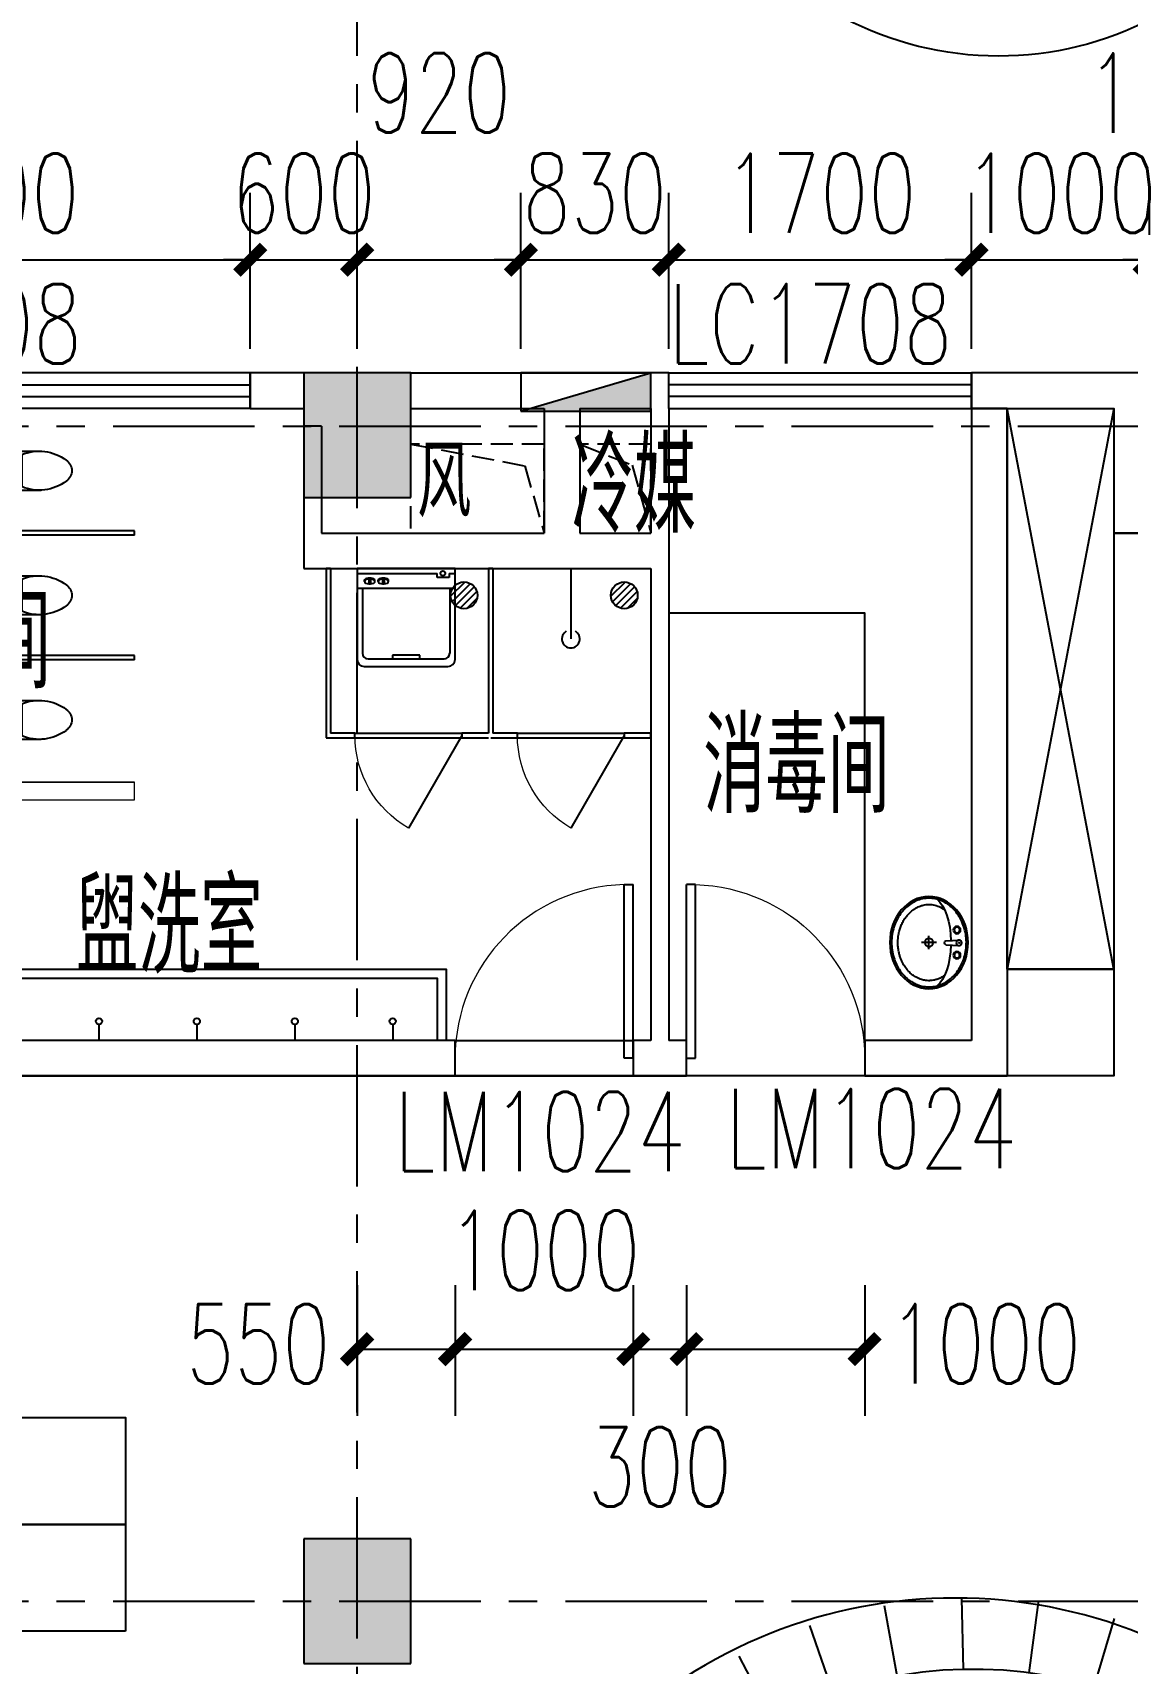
# Model space of a CAD drawing. Header units: millimetres. Extents: x -1048436 to -185795, y -983427 to 400387.
# Drawn here: x -700435 to -694288, y -498844 to -489683 of the extents above; entities that cross this region are included whole.
import ezdxf

# ---------------------------------------------------------------- set-up
doc = ezdxf.new("R2010")
doc.units = ezdxf.units.MM
doc.header["$LTSCALE"] = 500
doc.linetypes.add('DASH', pattern=[0.35, 0.25, -0.1])
doc.linetypes.add('一层轴网$0$CENTER', pattern=[50.8, 31.75, -6.35, 6.35, -6.35])
for name, color, linetype in [('COLUMN', 254, 'Continuous'), ('FUR', 55, 'Continuous'), ('P-消火栓-VPIPE', 1, 'Continuous'), ('PUB_DIM', 3, 'Continuous'), ('PUB_HATCH', 8, 'Continuous'), ('WINDOW', 4, 'Continuous'), ('WINDOW_TEXT', 7, 'Continuous'), ('一层轴网$0$建-轴线', 1, '一层轴网$0$CENTER'), ('建-墙', 254, 'Continuous'), ('建-墙-卫生间隔断', 220, 'Continuous'), ('建-家具', 8, 'Continuous'), ('建-文字', 4, 'Continuous'), ('建-洁具', 55, 'Continuous'), ('建-符号-门编号', 13, 'Continuous'), ('建-门扇', 32, 'Continuous'), ('建筑-洞口', 3, 'Continuous'), ('景-平面-绿化填充', 56, 'Continuous')]:
    doc.layers.add(name, color=color, linetype=linetype)
doc.layers.add('建-墙体', color=8, linetype='Continuous', lineweight=13)
doc.layers.add('建-非打-01', color=6, linetype='Continuous', plot=False)
doc.styles.add('_TCH_DIM_T3', font='SIMPLEX', dxfattribs={"width": 0.705882, "bigfont": 'GBCBIG'})
doc.styles.add('_TCH_WINDOW', font='SIMPLEX', dxfattribs={"height": 3.5, "bigfont": 'GBCBIG'})
doc.styles.add('XD2008', font='xd-hzs.shx', dxfattribs={"width": 0.7, "bigfont": 'xd-hztxt.shx'})
doc.styles.add('建初03-3F平面$0$A1-1标准层单元$0$DIM_FONT', font='SIMPLEX.shx', dxfattribs={"width": 0.8})
doc.styles.add('房间名称', font='xd-hzs.shx', dxfattribs={"width": 0.8, "bigfont": 'xd-hztxt.shx'})
doc.dimstyles.new('_TCH_ARCH&&150', dxfattribs={"dimtxt": 446.25, "dimasz": 150, "dimexe": 375, "dimexo": 450, "dimgap": 150, "dimtad": 1, "dimdec": 0, "dimzin": 0, "dimdsep": 46, "dimtxsty": '_TCH_DIM_T3', "dimblk": 'ARCHTICK', "dimcen": 0.09, "dimclrt": 7, "dimazin": 2, "dimtfac": 1, "dimtdec": 0, "dimtix": 1, "dimtmove": 2, "dimatfit": 3, "dimldrblk": 'ARCHTICK', "dimfxl": 1, "dimtolj": 1, "dimtzin": 0, "dimarcsym": 0})

# ---------------------------------------------------------------- blocks, each defined once
blk = doc.blocks.new('tjytk')
at = {"layer": '建-家具'}
for p, q in [((22707350.6, -4836231.5), (22707279.7, -4835837.9)), ((22707711.2, -4835794.3), (22707720.4, -4836194.2)), ((22708091.6, -4836214.4), (22708144.2, -4835817.9)), ((22708568.4, -4835908.1), (22708455.2, -4836291.7)), ((22706990.9, -4836325.5), (22706860.1, -4835947.5)), ((22706650.1, -4836474), (22706462.5, -4836120.7)), ((22708802.5, -4836424.3), (22708973.6, -4836062.7)), ((22709350.1, -4836278), (22709125.2, -4836608.8)), ((22706096.3, -4836353.2), (22706336.3, -4836673.2)), ((22709415.5, -4836841), (22709588.8, -4836548.9)), ((22706057, -4836918.6), (22705770.5, -4836639.4)), ((22705492.8, -4836972.5), (22705818.9, -4837204.1)), ((22705627.8, -4837523), (22705269.9, -4837344.5)), ((22705107, -4837746.5), (22705488.3, -4837867.5)), ((22705403.6, -4838229.5), (22705008.2, -4838168.8)), ((22704975.8, -4838601.3), (22705375.8, -4838600.2)), ((22705405.6, -4838970.7), (22705010.6, -4839033.6)), ((22705111.7, -4839455.3), (22705492.3, -4839332.2)), ((22705633.8, -4839676), (22705276.8, -4839856.4)), ((22705501.7, -4840227.1), (22705826.6, -4839993.8)), ((22706066.2, -4840278), (22705781.3, -4840558.7)), ((22709425.1, -4840337.1), (22709600, -4840627.7)), ((22706108.7, -4840843.1), (22706346.8, -4840521.8)), ((22709362.8, -4840900.4), (22709136.1, -4840570.9)), ((22706661.7, -4840719.3), (22706476.1, -4841073.6)), ((22708814.4, -4840757.2), (22708987.5, -4841117.8)), ((22706874.6, -4841244.6), (22707003.4, -4840865.9)), ((22707363.5, -4840957.9), (22707294.8, -4841351.9)), ((22708104.7, -4840970.9), (22708159.5, -4841367.2)), ((22708583.2, -4841274.6), (22708467.9, -4840891.6)), ((22707726.6, -4841393.1), (22707733.6, -4840993.2))]:
    blk.add_line(p, q, dxfattribs=at)
at = {"layer": '建-家具', "elevation": 0}
blk.add_lwpolyline([(22708875.8, -4839193.6), (22708875.8, -4837993.6), (22709475.8, -4837993.6), (22709475.8, -4839193.6)], close=True, dxfattribs=at)
at = {"layer": '建-家具'}
blk.add_circle((22709475.8, -4838593.6), 300, dxfattribs=at)
for centre, radius in [((22707675.8, -4838593.6), 2800), ((22707775.8, -4838593.6), 2400)]:
    blk.add_arc(centre, radius, 46.90551, 313.40937, dxfattribs=at)
blk = doc.blocks.new('A$C3D0C7A98')
at = {"layer": '建-家具', "elevation": 0}
for points in [[(-1600, 6730.5), (-2800, 6730.5), (-2800, 7330.5), (-1600, 7330.5)], [(-1600, 6130.5), (-2800, 6130.5), (-2800, 6730.5), (-1600, 6730.5)]]:
    blk.add_lwpolyline(points, close=True, dxfattribs=at)
at = {"layer": '建-家具', "linetype": 'Continuous', "extrusion": (0, 0, -1), "xscale": -1, "zscale": -1}
blk.add_blockref('tjytk', (22704618.2, 4842110.5), dxfattribs=at)
blk = doc.blocks.new('fdhgh')
at = {"layer": '景-平面-绿化填充'}
h = blk.add_hatch(dxfattribs=at)
h.set_pattern_fill('GRASS', color=256, scale=500, style=0)
h.set_pattern_definition([(90, (-26937.1, -803185.1), (-997.7955, 997.7955), [264.5807, -1731.0102]), (45, (-26937.1, -803185.1), (-997.7962, 997.7962), [264.5807, -1146.5161]), (135, (-26937.1, -803185.1), (-997.7962, -997.7962), [264.5807, -1146.5161])])
edge = h.paths.add_edge_path()
edge.add_line((-1391917.9, -533384.2), (-1391917.9, -500073.7))
edge.add_line((-1391917.9, -500073.7), (-1392920.4, -492191.6))
edge.add_line((-1392920.4, -492191.6), (-1460021.2, -492191.6))
edge.add_line((-1460021.2, -492191.6), (-1460021.2, -494283.3))
edge.add_arc((-1458021.2, -494283.3), 2000, 180, 270)
edge.add_line((-1458021.2, -496283.3), (-1434821.2, -496283.3))
edge.add_line((-1434821.2, -496283.3), (-1434821.2, -501283.3))
edge.add_line((-1434821.2, -501283.3), (-1452821.2, -501283.3))
edge.add_line((-1452821.2, -501283.3), (-1452821.2, -499283.3))
edge.add_line((-1452821.2, -499283.3), (-1458021.2, -499283.3))
edge.add_arc((-1458021.2, -501283.3), 2000, 90, 180)
edge.add_line((-1460021.2, -501283.3), (-1460021.2, -502283.3))
edge.add_line((-1460021.2, -502283.3), (-1406457.6, -502283.2))
edge.add_line((-1406457.6, -502283.2), (-1405476.5, -509988))
edge.add_line((-1405476.5, -509988), (-1405271.1, -509961.9))
edge.add_arc((-1405405.5, -508971), 1000, 277.72346, 360)
edge.add_line((-1404405.5, -508971), (-1404665.8, -506860.8))
edge.add_line((-1404665.8, -506860.8), (-1395440.1, -505687.5))
edge.add_line((-1395440.1, -505687.5), (-1393762.3, -518881.3))
edge.add_line((-1393762.3, -518881.3), (-1399615.1, -519625.6))
edge.add_arc((-1399489, -520617.6), 1000, 97.24753, 187.24753)
edge.add_line((-1400481, -520743.8), (-1400417.9, -521239.8))
edge.add_line((-1400417.9, -521239.8), (-1393573, -520369.3))
edge.add_line((-1393573, -520369.3), (-1391917.9, -533384.2))
edge = h.paths.add_edge_path()
edge.add_line((-1460643.6, -592730.2), (-1436235, -592730.2))
edge.add_line((-1436235, -592730.2), (-1436235, -590270.8))
edge.add_line((-1436235, -590270.8), (-1440972.8, -590270.8))
edge.add_line((-1440972.8, -590270.8), (-1440972.8, -582659.6))
edge.add_line((-1440972.8, -582659.6), (-1449771.4, -582658.9))
edge.add_line((-1449771.4, -582658.9), (-1449771.1, -583258.9))
edge.add_line((-1449771.1, -583258.9), (-1463872.8, -583258.9))
edge.add_line((-1463872.8, -583258.9), (-1463872.8, -584959.7))
edge.add_line((-1463872.8, -584959.7), (-1474580.4, -584959.7))
edge.add_line((-1474580.4, -584959.7), (-1476321.5, -583426.1))
edge.add_line((-1476321.5, -583426.1), (-1476321.5, -574191.6))
edge.add_line((-1476321.5, -574191.6), (-1481371.5, -574191.6))
edge.add_line((-1481371.5, -574191.6), (-1481371.5, -577349.9))
edge.add_arc((-1472371.5, -577349.9), 9000, 180, 247.08865)
edge.add_line((-1475875.2, -585639.9), (-1464599.3, -590405.6))
edge.add_arc((-1467357.6, -599627.5), 9625.5, 45.7713, 73.34808, ccw=False)
blk = doc.blocks.new('一层轴网')
at = {"layer": '一层轴网$0$建-轴线', "ltscale": 0.05}
for p, q in [((-2500, 13200), (77110, 13200)), ((-2500, 6600), (77110, 6600))]:
    blk.add_line(p, q, dxfattribs=at)
blk.add_lwpolyline([(54750, -2500), (54750, 82276.4)], dxfattribs=at)
blk = doc.blocks.new('sdgfgd')
at = {"layer": '建筑-洞口', "linetype": 'DASH'}
for points in [[(-698312.7, -491994), (-698312.7, -492494), (-697562.7, -492494), (-697562.7, -491994), (-698312.7, -491994)], [(-698312.3, -491994), (-697670.9, -492117.2), (-697562.7, -492494)], [(-697362.7, -491994), (-697067.4, -492113.1), (-696962.7, -492494)]]:
    blk.add_lwpolyline(points, dxfattribs=at)
blk.add_lwpolyline([(-697362.7, -492494), (-696962.7, -492494), (-696962.7, -491994), (-697362.7, -491994)], close=True, dxfattribs=at)
blk = doc.blocks.new('建初03-3F平面$0$坐便')
at = {"layer": '建-洁具'}
for p, q in [((-200, 170), (-430, 170)), ((-200, 220), (-200, -220)), ((-30, 250), (-170, 250)), ((0, -220), (0, 220)), ((-260, 140), (-260, -140)), ((-200, -170), (-430, -170)), ((-170, -250), (-30, -250))]:
    blk.add_line(p, q, dxfattribs=at)
for centre, radius, start, end in [((-413, -227), 398, 67.4505, 126.6381), ((-170, 220), 30, 90, 180), ((-30, 220), 30, 0, 90), ((-590, 0), 110, 123.4509, 236.5491), ((-413, 227), 398, 233.3619, 292.5495), ((-170, -220), 30, 180, 270), ((-30, -220), 30, 270, 0)]:
    blk.add_arc(centre, radius, start, end, dxfattribs=at)
at = {"layer": '建-洁具', "style": '建初03-3F平面$0$A1-1标准层单元$0$DIM_FONT', "text_generation_flag": 4, "width": 0.8, "flags": 9}
for tag in ['YSIZE', 'XSIZE']:
    blk.add_attdef(tag, (0, 0), '', height=0.5, rotation=270, dxfattribs=at)
blk = doc.blocks.new('_LV10')
blk.add_line((0, -37), (0, -432))
blk.add_arc((0, -432), 50, 121.03319, 58.96681)
blk = doc.blocks.new('$lvtry$00000173')
at = {"color": 0}
for p, q in [((-10.7, -125), (-15.7, -50.1)), ((12, -125), (16, -50.1)), ((1.6, -177.1), (1.6, -260.4)), ((-35.1, -218.8), (40, -218.8))]:
    blk.add_line(p, q, dxfattribs=at)
for centre, radius in [((-69, -61.6), 20.6), ((-69, -61.6), 15.6), ((0.1, -50.1), 15.8), ((72.2, -61.6), 20.6), ((72.2, -61.6), 15.6), ((1.6, -218.8), 23.4)]:
    blk.add_circle(centre, radius, dxfattribs=at)
blk.add_arc((0.6, -116.9), 13.9, 215.48604, 324.51396, dxfattribs=at)
blk.add_ellipse((1.6, -218.8), major_axis=(-259, 0), ratio=0.848663, dxfattribs=at)
for start_param, end_param in [(4.764585, 5.931457), (3.493317, 4.671733)]:
    blk.add_ellipse((1.6, -214.5), major_axis=(-259, 0), ratio=0.459125, start_param=start_param, end_param=end_param, dxfattribs=at)
for points, knots in [([(-247.4, -218.8, 0), (-247.4, -226.1, 0), (-246.9, -233.4, 0), (-244.5, -252.6, 0), (-241.8, -264.5, 0), (-234, -287.6, 0), (-228.9, -298.9, 0), (-216.4, -320.7, 0), (-209.1, -331.1, 0), (-192.3, -350.8, 0), (-182.9, -360.1, 0), (-162.4, -377, 0), (-151.2, -384.8, 0), (-127.4, -398.6, 0), (-114.8, -404.6, 0), (-88.5, -414.7, 0), (-74.8, -418.8, 0), (-46.8, -424.9, 0), (-32.4, -426.9, 0), (-3.6, -428.9, 0), (11, -428.8, 0), (39.8, -426.4, 0), (54.1, -424.2, 0), (82, -417.7, 0), (95.6, -413.4, 0), (121.7, -402.9, 0), (134.2, -396.7, 0), (157.7, -382.6, 0), (168.7, -374.7, 0), (189, -357.5, 0), (198.2, -348.1, 0), (214.5, -328.2, 0), (221.7, -317.6, 0), (233.7, -295.7, 0), (238.6, -284.3, 0), (245.9, -261.1, 0), (248.4, -249.2, 0), (250.9, -225.2, 0), (250.9, -213.2, 0), (248.6, -189.2, 0), (246.1, -177.3, 0), (238.9, -154, 0), (234.1, -142.6, 0), (222.2, -120.6, 0), (215.1, -110.1, 0), (198.8, -90.1, 0), (189.6, -80.7, 0), (169.5, -63.4, 0), (158.5, -55.4, 0), (135.1, -41.2, 0), (122.6, -35, 0), (96.6, -24.4, 0), (83, -20.1, 0), (55.1, -13.5, 0), (40.8, -11.2, 0), (12, -8.8, 0), (-2.5, -8.6, 0), (-31.4, -10.4, 0), (-45.7, -12.4, 0), (-73.8, -18.4, 0), (-87.5, -22.5, 0), (-113.8, -32.5, 0), (-126.5, -38.5, 0), (-150.4, -52.2, 0), (-161.6, -59.9, 0), (-182.2, -76.8, 0), (-191.7, -86, 0), (-208.5, -105.6, 0), (-215.9, -116, 0), (-228.5, -137.8, 0), (-233.6, -149.1, 0), (-241.6, -172.2, 0), (-244.4, -184, 0), (-246.9, -203.6, 0), (-247.4, -211.2, 0), (-247.4, -218.8, 0)], [0, 0, 0, 0, 0.105369, 0.105369, 0.278747, 0.278747, 0.452125, 0.452125, 0.625504, 0.625504, 0.798882, 0.798882, 0.97226, 0.97226, 1.145639, 1.145639, 1.319017, 1.319017, 1.492395, 1.492395, 1.665774, 1.665774, 1.839152, 1.839152, 2.01253, 2.01253, 2.185909, 2.185909, 2.359287, 2.359287, 2.532665, 2.532665, 2.706044, 2.706044, 2.879422, 2.879422, 3.0528, 3.0528, 3.226179, 3.226179, 3.399557, 3.399557, 3.572935, 3.572935, 3.746313, 3.746313, 3.919692, 3.919692, 4.09307, 4.09307, 4.266448, 4.266448, 4.439827, 4.439827, 4.613205, 4.613205, 4.786583, 4.786583, 4.959962, 4.959962, 5.13334, 5.13334, 5.306718, 5.306718, 5.480097, 5.480097, 5.653475, 5.653475, 5.826853, 5.826853, 6.000232, 6.000232, 6.17361, 6.17361, 6.283185, 6.283185, 6.283185, 6.283185]), ([(-183.5, -131.4, 0), (-184.9, -133.4, 0), (-186.3, -135.4, 0), (-191.4, -143.3, 0), (-194.8, -149.3, 0), (-200.6, -161.5, 0), (-203.1, -167.7, 0), (-207.2, -180.3, 0), (-208.9, -186.7, 0), (-211.2, -199.2, 0), (-211.9, -205.4, 0), (-212.3, -214, 0), (-212.4, -216.4, 0), (-212.4, -218.8, 0), (-212.4, -225.2, 0), (-211.9, -231.7, 0), (-210, -246, 0), (-208.2, -253.8, 0), (-204.3, -266.5, 0), (-202.4, -271.5, 0), (-198.1, -281.4, 0), (-195.7, -286.3, 0), (-189.4, -297.6, 0), (-185.2, -304, 0), (-176, -316.2, 0), (-170.9, -322.2, 0), (-160.9, -332.4, 0), (-156.1, -336.8, 0), (-143.4, -347.4, 0), (-135.1, -353.3, 0), (-121.2, -361.8, 0), (-115.9, -364.8, 0), (-105.1, -370.2, 0), (-99.5, -372.8, 0), (-87.8, -377.6, 0), (-81.6, -379.8, 0), (-69, -383.8, 0), (-62.5, -385.6, 0), (-47.3, -389.1, 0), (-38.5, -390.6, 0), (-20.6, -392.8, 0), (-11.6, -393.4, 0), (6.5, -393.7, 0), (15.6, -393.3, 0), (33.6, -391.7, 0), (42.5, -390.5, 0), (59.4, -387.2, 0), (67.4, -385.2, 0), (83.1, -380.5, 0), (90.7, -377.7, 0), (105.6, -371.6, 0), (112.7, -368.2, 0), (126.6, -360.6, 0), (133.3, -356.5, 0), (146, -347.8, 0), (152, -343.1, 0), (163.2, -333.3, 0), (168.5, -328.1, 0), (178.3, -317.3, 0), (182.9, -311.7, 0), (190.4, -301, 0), (193.6, -296, 0), (200.4, -283.8, 0), (203.7, -276.5, 0), (208.6, -263.5, 0), (210.3, -257.8, 0), (213, -246.3, 0), (214.1, -240.5, 0), (215.6, -226.9, 0), (215.8, -219, 0), (215.1, -205.6, 0), (214.5, -200, 0), (212.5, -188.8, 0), (211.2, -183.3, 0), (206.3, -166.7, 0), (201.7, -155.9, 0), (193, -140.7, 0), (190, -136, 0), (186.8, -131.4, 0)], [5.740897, 5.740897, 5.740897, 5.740897, 5.780874, 5.780874, 5.896829, 5.896829, 6.012784, 6.012784, 6.128739, 6.128739, 6.240697, 6.240697, 6.283185, 6.283185, 6.283185, 6.399826, 6.399826, 6.5409, 6.5409, 6.634, 6.634, 6.7271, 6.7271, 6.852188, 6.852188, 6.977276, 6.977276, 7.077377, 7.077377, 7.229977, 7.229977, 7.317389, 7.317389, 7.404801, 7.404801, 7.497094, 7.497094, 7.589386, 7.589386, 7.712334, 7.712334, 7.835281, 7.835281, 7.958228, 7.958228, 8.081175, 8.081175, 8.194983, 8.194983, 8.30879, 8.30879, 8.422598, 8.422598, 8.537599, 8.537599, 8.6526, 8.6526, 8.767602, 8.767602, 8.884432, 8.884432, 8.982435, 8.982435, 9.119467, 9.119467, 9.224191, 9.224191, 9.328914, 9.328914, 9.470087, 9.470087, 9.571187, 9.571187, 9.672288, 9.672288, 9.874489, 9.874489, 9.967059, 9.967059, 9.967059, 9.967059])]:
    blk.add_open_spline(points, degree=3, knots=knots, dxfattribs=at)
for p in [(0.5, -49.9), (1.6, -218.8)]:
    blk.add_point(p, dxfattribs=at)
blk = doc.blocks.new('$TCHSYS$APDOOR2D')
blk.add_line((0.5, 0), (0, 0.866))
at = {"lineweight": 13}
blk.add_arc((0.5, 0), 1, 120, 180, dxfattribs=at)
blk = doc.blocks.new('$plan$00003075')
at = {"layer": 'FUR'}
for p, q in [((275, 0), (-275, 0)), ((-275, 0), (-275, -511)), ((275, -511), (275, 0)), ((-275, -27.9), (174.8, -27.9)), ((-233.7, -72.9), (-233.7, -64.2)), ((-208.5, -59), (-208.5, -88.8)), ((-200.2, -64.6), (-208.5, -64.6)), ((-200.2, -88.8), (-208.5, -88.8)), ((-200.2, -59), (-200.2, -88.8)), ((-174.9, -72.9), (-174.9, -64.3)), ((-157.3, -72.9), (-157.3, -64.2)), ((-132, -59), (-132, -88.8)), ((-123.7, -64.6), (-132, -64.6)), ((-123.7, -88.8), (-132, -88.8)), ((-123.7, -59), (-123.7, -88.8)), ((-98.5, -72.9), (-98.5, -64.3)), ((174.8, -51.1), (174.8, -27.3)), ((241.1, -51.1), (174.8, -51.1)), ((241.1, -27.3), (241.1, -51.1)), ((241.1, -27.9), (275, -27.9)), ((275, -112.7), (-275, -112.7)), ((-244.9, -112.4), (-244.9, -476.1)), ((244.9, -112.4), (244.9, -476.1)), ((-213, -507.2), (213, -507.2)), ((76.7, -486.1), (-76.7, -486.1)), ((-76.7, -486.1), (-76.7, -507.2)), ((76.7, -507.2), (76.7, -486.1)), ((-235.1, -550), (235.1, -550))]:
    blk.add_line(p, q, dxfattribs=at)
for centre, major_axis, ratio, start_param, end_param in [((-204.3, -72.9), (29.4, 0), 0.475609, -1.428803, 4.570158), ((-230.4, -64.2), (3.33, 0), 0.977559, 2.248086, 3.141593), ((-204.4, -72.9), (34.5, 0), 0.559967, 0.610797, 2.52266), ((-178.2, -64.3), (-3.33, 0), 0.977559, 3.141593, 4.026652), ((-127.9, -72.9), (-29.4, 0), 0.475609, 1.71279, 7.71175), ((-154, -64.2), (3.33, 0), 0.977559, 2.248086, 3.141593), ((-127.9, -72.9), (-34.5, 0), 0.559967, 3.752389, 5.664253), ((-101.8, -64.3), (-3.33, 0), 0.977559, 3.141593, 4.026652), ((206.2, -27.3), (-13.9, 0), 0.977559, 3.141593, 9.424778), ((-235.1, -511), (-39.9, 0), 0.977559, 0, 1.570796), ((-213, -476.1), (-31.9, 0), 0.977559, 0, 1.570796), ((213, -476.1), (31.9, 0), 0.977559, 4.712389, 6.283185), ((235.1, -511), (-39.9, 0), 0.977559, 1.570796, 3.141593)]:
    blk.add_ellipse(centre, major_axis=major_axis, ratio=ratio, start_param=start_param, end_param=end_param, dxfattribs=at)
blk = doc.blocks.new('A$C19C77722')
at = {"layer": '建-洁具'}
h = blk.add_hatch(dxfattribs=at)
h.set_pattern_fill('LINE', color=256, scale=30, angle=45)
h.set_pattern_definition([(45, (-30888.453, -11662.062), (-20.205576, 20.205576), [])])
edge = h.paths.add_edge_path()
edge.add_arc((4850.1, -1050), 75, 0, 360)
h = blk.add_hatch(dxfattribs=at)
h.set_pattern_fill('LINE', color=256, scale=30, angle=45)
h.set_pattern_definition([(45, (-29988.453, -11662.062), (-20.205576, 20.205576), [])])
edge = h.paths.add_edge_path()
edge.add_arc((5750.1, -1050), 75, 0, 360)
at = {"layer": '建-墙-卫生间隔断'}
for p, q in [((3000.1, -687.1), (2200.1, -687.1)), ((3000.1, -712.1), (2200.1, -712.1)), ((3000.1, -712.1), (3000.1, -687.1)), ((4075.3, -900), (4075.3, -1850)), ((4100.3, -900), (4075.3, -900)), ((4100.3, -900), (4100.3, -1825)), ((4987.6, -900), (4987.6, -1825)), ((5012.6, -900), (4987.6, -900)), ((5012.6, -900), (5012.6, -1825)), ((3000.1, -1387.1), (2200.1, -1387.1)), ((3000.1, -1412.1), (2200.1, -1412.1)), ((3000.1, -1412.1), (3000.1, -1387.1)), ((4237.8, -1825), (4100.3, -1825)), ((4237.8, -1850), (4237.8, -1825)), ((4987.6, -1825), (4837.8, -1825)), ((4837.8, -1825), (4837.8, -1850)), ((5150.1, -1825), (5012.6, -1825)), ((5150.1, -1850), (5150.1, -1825)), ((5900, -1825), (5750.1, -1825)), ((5750.1, -1825), (5750.1, -1850)), ((5900, -1850), (5900, -1825)), ((4075.3, -1850), (4237.8, -1850)), ((4837.8, -1850), (4987.6, -1850)), ((5000.1, -1850), (5150.1, -1850)), ((5750.1, -1850), (5900, -1850))]:
    blk.add_line(p, q, dxfattribs=at)
at = {"layer": '建-墙体'}
for p, q in [((2200.1, -2099.6, 0), (3000.1, -2099.6, 0)), ((3000.1, -2099.6, 0), (2200.1, -2099.6, 0)), ((3000.1, -2199.6, 0), (3000.1, -2099.6, 0)), ((1300.1, -2199.6, 0), (3000.1, -2199.6, 0))]:
    blk.add_line(p, q, dxfattribs=at)
at = {"layer": '建-洁具'}
for p, q in [((4237.6, -1825), (4837.8, -1825)), ((5150, -1825), (5750.1, -1825)), ((4237.8, -1850), (4837.8, -1850)), ((5150.1, -1850), (5750.1, -1850)), ((2800.1, -3460), (2800.1, -3550)), ((3350.1, -3460), (3350.1, -3550)), ((3900.1, -3460), (3900.1, -3550)), ((4450.1, -3460), (4450.1, -3550))]:
    blk.add_line(p, q, dxfattribs=at)
for points in [[(8500, 0), (8500, -3150), (7900, -3150), (7900, 0), (8500, 0), (7900, -3150), (8500, -3150), (7900, 0)], [(7700, -3550.8), (7100, -3550.8), (7100, -1150), (6000, -1150)], [(1700.1, -3550), (1400.1, -3550), (1400.1, -3150), (4750.1, -3150), (4750.1, -3550), (4450.1, -3550)], [(1700.1, -3550), (1450.1, -3550), (1450.1, -3200), (4700.1, -3200), (4700.1, -3550), (4450.1, -3550)]]:
    blk.add_lwpolyline(points, dxfattribs=at)
for centre, radius in [((4850.1, -1050), 75), ((5750.1, -1050), 75), ((2800.1, -3442.5), 17.5), ((3350.1, -3442.5), 17.5), ((3900.1, -3442.5), 17.5), ((4450.1, -3442.5), 17.5)]:
    blk.add_circle(centre, radius, dxfattribs=at)
blk.add_blockref('$plan$00003075', (4525, -899.3))
at = {"layer": '建-墙-卫生间隔断', "xscale": -600, "yscale": 600, "zscale": 25, "rotation": 180.0000000018679}
for p in [(4537.8, -1837.5), (5450.1, -1837.5)]:
    blk.add_blockref('$TCHSYS$APDOOR2D', p, dxfattribs=at)
at = {"layer": '建-洁具', "extrusion": (-1.54743e-26, 2.95642e-12, -1), "xscale": 0.6400000000139698, "yscale": 0.6400000000139698, "zscale": -0.6400000000139698}
for p in [(-2200.1, -349.6, 0), (-2200.1, -1049.6, 0), (-2200.1, -1749.6, 0)]:
    blk.add_blockref('建初03-3F平面$0$坐便', p, dxfattribs=at)
at = {"layer": '建-洁具'}
blk.add_blockref('_LV10', (5450.1, -863, 0), dxfattribs=at)
at = {"layer": '建-洁具', "xscale": -0.9999999999999999, "rotation": 270.0096483672342}
blk.add_blockref('$lvtry$00000173', (7679.9, -3002.3), dxfattribs=at)
blk = doc.blocks.new('PA-X单栓')
blk.add_line((-161.6, 56.7), (325, 200))
blk.add_lwpolyline([(-161.6, 56.7), (325, 56.7), (325, 200), (-161.6, 200)], close=True)
blk.add_solid([(325, 56.7), (325, 200), (-161.6, 56.7)])
blk = doc.blocks.new('消防栓')
at = {"layer": 'P-消火栓-VPIPE', "linetype": 'ByBlock', "xscale": 1.5, "yscale": 1.5, "zscale": 1.5, "rotation": 270}
blk.add_blockref('PA-X单栓', (-747462.7, -432860), dxfattribs=at)
blk = doc.blocks.new('asdff')
at = {"rotation": 90}
blk.add_blockref('消防栓', (-1130310.3, 255568.7), dxfattribs=at)
blk = doc.blocks.new('_ArchTick')
at = {"color": 0, "linetype": 'ByBlock', "const_width": 0.4}
blk.add_lwpolyline([(-0.5, -0.5), (0.5, 0.5)], dxfattribs=at)
blk = doc.blocks.new('*D1753')
at = {"layer": 'Defpoints', "color": 0, "transparency": 16777216}
for p in [(-696762.7, -496268.9), (-695762.7, -496268.9), (-695762.7, -497078.3)]:
    blk.add_point(p, dxfattribs=at)
at = {"layer": 'PUB_DIM', "color": 0, "lineweight": -2, "transparency": 16777216}
for p, q in [((-696762.7, -496718.9), (-696762.7, -497453.3)), ((-695762.7, -496718.9), (-695762.7, -497453.3)), ((-696762.7, -497078.3), (-695762.7, -497078.3))]:
    blk.add_line(p, q, dxfattribs=at)
at = {"layer": 'PUB_DIM', "color": 0, "lineweight": -2, "transparency": 16777216, "xscale": 150, "yscale": 150, "zscale": 150, "rotation": 180}
blk.add_blockref('_ArchTick', (-696762.7, -497078.3), dxfattribs=at)
at = {"layer": 'PUB_DIM', "color": 0, "lineweight": -2, "transparency": 16777216, "xscale": 150, "yscale": 150, "zscale": 150}
blk.add_blockref('_ArchTick', (-695762.7, -497078.3), dxfattribs=at)
at = {"layer": 'PUB_DIM', "color": 7, "transparency": 16777216, "insert": (-695087.7, -497048.6), "char_height": 446.25, "attachment_point": 5, "style": '_TCH_DIM_T3'}
blk.add_mtext('\\A1;1000', dxfattribs=at)
blk = doc.blocks.new('*D1754')
at = {"layer": 'Defpoints', "color": 0, "transparency": 16777216}
for p in [(-697062.7, -496268.9), (-696762.7, -496268.9), (-696762.7, -497078.3)]:
    blk.add_point(p, dxfattribs=at)
at = {"layer": 'PUB_DIM', "color": 0, "lineweight": -2, "transparency": 16777216}
for p, q in [((-697062.7, -496718.9), (-697062.7, -497453.3)), ((-696762.7, -496718.9), (-696762.7, -497453.3)), ((-697062.7, -497078.3), (-696762.7, -497078.3))]:
    blk.add_line(p, q, dxfattribs=at)
at = {"layer": 'PUB_DIM', "color": 0, "lineweight": -2, "transparency": 16777216, "xscale": 150, "yscale": 150, "zscale": 150, "rotation": 180}
blk.add_blockref('_ArchTick', (-697062.7, -497078.3), dxfattribs=at)
at = {"layer": 'PUB_DIM', "color": 0, "lineweight": -2, "transparency": 16777216, "xscale": 150, "yscale": 150, "zscale": 150}
blk.add_blockref('_ArchTick', (-696762.7, -497078.3), dxfattribs=at)
at = {"layer": 'PUB_DIM', "color": 7, "transparency": 16777216, "insert": (-696912.7, -497739.4), "char_height": 446.25, "attachment_point": 5, "style": '_TCH_DIM_T3'}
blk.add_mtext('\\A1;300', dxfattribs=at)
blk = doc.blocks.new('*D1755')
at = {"layer": 'Defpoints', "color": 0, "transparency": 16777216}
for p in [(-698062.7, -496268.9), (-697062.7, -496268.9), (-697062.7, -497078.3)]:
    blk.add_point(p, dxfattribs=at)
at = {"layer": 'PUB_DIM', "color": 0, "lineweight": -2, "transparency": 16777216}
for p, q in [((-698062.7, -496718.9), (-698062.7, -497453.3)), ((-697062.7, -496718.9), (-697062.7, -497453.3)), ((-698062.7, -497078.3), (-697062.7, -497078.3))]:
    blk.add_line(p, q, dxfattribs=at)
at = {"layer": 'PUB_DIM', "color": 0, "lineweight": -2, "transparency": 16777216, "xscale": 150, "yscale": 150, "zscale": 150, "rotation": 180}
blk.add_blockref('_ArchTick', (-698062.7, -497078.3), dxfattribs=at)
at = {"layer": 'PUB_DIM', "color": 0, "lineweight": -2, "transparency": 16777216, "xscale": 150, "yscale": 150, "zscale": 150}
blk.add_blockref('_ArchTick', (-697062.7, -497078.3), dxfattribs=at)
at = {"layer": 'PUB_DIM', "color": 7, "transparency": 16777216, "insert": (-697562.7, -496523.6), "char_height": 446.25, "attachment_point": 5, "style": '_TCH_DIM_T3'}
blk.add_mtext('\\A1;1000', dxfattribs=at)
blk = doc.blocks.new('*D1756')
at = {"layer": 'Defpoints', "color": 0, "transparency": 16777216}
for p in [(-698612.7, -496268.9), (-698062.7, -496268.9), (-698062.7, -497078.3)]:
    blk.add_point(p, dxfattribs=at)
at = {"layer": 'PUB_DIM', "color": 0, "lineweight": -2, "transparency": 16777216}
for p, q in [((-698612.7, -496718.9), (-698612.7, -497453.3)), ((-698062.7, -496718.9), (-698062.7, -497453.3)), ((-698612.7, -497078.3), (-698062.7, -497078.3))]:
    blk.add_line(p, q, dxfattribs=at)
at = {"layer": 'PUB_DIM', "color": 0, "lineweight": -2, "transparency": 16777216, "xscale": 150, "yscale": 150, "zscale": 150, "rotation": 180}
blk.add_blockref('_ArchTick', (-698612.7, -497078.3), dxfattribs=at)
at = {"layer": 'PUB_DIM', "color": 0, "lineweight": -2, "transparency": 16777216, "xscale": 150, "yscale": 150, "zscale": 150}
blk.add_blockref('_ArchTick', (-698062.7, -497078.3), dxfattribs=at)
at = {"layer": 'PUB_DIM', "color": 7, "transparency": 16777216, "insert": (-699167.7, -497048.6), "char_height": 446.25, "attachment_point": 5, "style": '_TCH_DIM_T3'}
blk.add_mtext('\\A1;550', dxfattribs=at)
blk = doc.blocks.new('*D1777')
at = {"layer": 'Defpoints', "color": 0, "transparency": 16777216}
for p in [(-699212.7, -490958.5), (-702212.7, -491909.4), (-699212.7, -491909.4)]:
    blk.add_point(p, dxfattribs=at)
at = {"layer": 'PUB_DIM', "color": 0, "lineweight": -2, "transparency": 16777216}
for p, q in [((-702212.7, -491459.4), (-702212.7, -490583.5)), ((-699212.7, -491459.4), (-699212.7, -490583.5)), ((-702212.7, -490958.5), (-699212.7, -490958.5))]:
    blk.add_line(p, q, dxfattribs=at)
at = {"layer": 'PUB_DIM', "color": 0, "lineweight": -2, "transparency": 16777216, "xscale": 150, "yscale": 150, "zscale": 150, "rotation": 180}
blk.add_blockref('_ArchTick', (-702212.7, -490958.5), dxfattribs=at)
at = {"layer": 'PUB_DIM', "color": 0, "lineweight": -2, "transparency": 16777216, "xscale": 150, "yscale": 150, "zscale": 150}
blk.add_blockref('_ArchTick', (-699212.7, -490958.5), dxfattribs=at)
at = {"layer": 'PUB_DIM', "color": 7, "transparency": 16777216, "insert": (-700712.7, -490585.3), "char_height": 446.25, "attachment_point": 5, "style": '_TCH_DIM_T3'}
blk.add_mtext('\\A1;3000', dxfattribs=at)
blk = doc.blocks.new('*D1778')
at = {"layer": 'Defpoints', "color": 0, "transparency": 16777216}
for p in [(-698612.7, -490958.5), (-699212.7, -491909.4), (-698612.7, -491909.4)]:
    blk.add_point(p, dxfattribs=at)
at = {"layer": 'PUB_DIM', "color": 0, "lineweight": -2, "transparency": 16777216}
for p, q in [((-699212.7, -491459.4), (-699212.7, -490583.5)), ((-698612.7, -491459.4), (-698612.7, -490583.5)), ((-699212.7, -490958.5), (-699362.7, -490958.5)), ((-699212.7, -490958.5), (-698612.7, -490958.5)), ((-698612.7, -490958.5), (-698462.7, -490958.5))]:
    blk.add_line(p, q, dxfattribs=at)
at = {"layer": 'PUB_DIM', "color": 0, "lineweight": -2, "transparency": 16777216, "xscale": 150, "yscale": 150, "zscale": 150}
blk.add_blockref('_ArchTick', (-699212.7, -490958.5), dxfattribs=at)
at = {"layer": 'PUB_DIM', "color": 0, "lineweight": -2, "transparency": 16777216, "xscale": 150, "yscale": 150, "zscale": 150, "rotation": 180}
blk.add_blockref('_ArchTick', (-698612.7, -490958.5), dxfattribs=at)
at = {"layer": 'PUB_DIM', "color": 7, "transparency": 16777216, "insert": (-698912.7, -490585.3), "char_height": 446.25, "attachment_point": 5, "style": '_TCH_DIM_T3'}
blk.add_mtext('\\A1;600', dxfattribs=at)
blk = doc.blocks.new('*D1779')
at = {"layer": 'Defpoints', "color": 0, "transparency": 16777216}
for p in [(-697692.7, -490958.5), (-698612.7, -491909.4), (-697692.7, -491909.4)]:
    blk.add_point(p, dxfattribs=at)
at = {"layer": 'PUB_DIM', "color": 0, "lineweight": -2, "transparency": 16777216}
for p, q in [((-698612.7, -491459.4), (-698612.7, -490583.5)), ((-697692.7, -491459.4), (-697692.7, -490583.5)), ((-698612.7, -490958.5), (-697692.7, -490958.5))]:
    blk.add_line(p, q, dxfattribs=at)
at = {"layer": 'PUB_DIM', "color": 0, "lineweight": -2, "transparency": 16777216, "xscale": 150, "yscale": 150, "zscale": 150, "rotation": 180}
blk.add_blockref('_ArchTick', (-698612.7, -490958.5), dxfattribs=at)
at = {"layer": 'PUB_DIM', "color": 0, "lineweight": -2, "transparency": 16777216, "xscale": 150, "yscale": 150, "zscale": 150}
blk.add_blockref('_ArchTick', (-697692.7, -490958.5), dxfattribs=at)
at = {"layer": 'PUB_DIM', "color": 7, "transparency": 16777216, "insert": (-698152.7, -490021), "char_height": 446.25, "attachment_point": 5, "style": '_TCH_DIM_T3'}
blk.add_mtext('\\A1;920', dxfattribs=at)
blk = doc.blocks.new('*D1780')
at = {"layer": 'Defpoints', "color": 0, "transparency": 16777216}
for p in [(-696862.7, -490958.5), (-697692.7, -491909.4), (-696862.7, -491909.4)]:
    blk.add_point(p, dxfattribs=at)
at = {"layer": 'PUB_DIM', "color": 0, "lineweight": -2, "transparency": 16777216}
for p, q in [((-697692.7, -491459.4), (-697692.7, -490583.5)), ((-696862.7, -491459.4), (-696862.7, -490583.5)), ((-697692.7, -490958.5), (-697842.7, -490958.5)), ((-697692.7, -490958.5), (-696862.7, -490958.5)), ((-696862.7, -490958.5), (-696712.7, -490958.5))]:
    blk.add_line(p, q, dxfattribs=at)
at = {"layer": 'PUB_DIM', "color": 0, "lineweight": -2, "transparency": 16777216, "xscale": 150, "yscale": 150, "zscale": 150}
blk.add_blockref('_ArchTick', (-697692.7, -490958.5), dxfattribs=at)
at = {"layer": 'PUB_DIM', "color": 0, "lineweight": -2, "transparency": 16777216, "xscale": 150, "yscale": 150, "zscale": 150, "rotation": 180}
blk.add_blockref('_ArchTick', (-696862.7, -490958.5), dxfattribs=at)
at = {"layer": 'PUB_DIM', "color": 7, "transparency": 16777216, "insert": (-697277.7, -490585.3), "char_height": 446.25, "attachment_point": 5, "style": '_TCH_DIM_T3'}
blk.add_mtext('\\A1;830', dxfattribs=at)
blk = doc.blocks.new('*D1781')
at = {"layer": 'Defpoints', "color": 0, "transparency": 16777216}
for p in [(-695162.7, -490958.5), (-696862.7, -491909.4), (-695162.7, -491909.4)]:
    blk.add_point(p, dxfattribs=at)
at = {"layer": 'PUB_DIM', "color": 0, "lineweight": -2, "transparency": 16777216}
for p, q in [((-696862.7, -491459.4), (-696862.7, -490583.5)), ((-695162.7, -491459.4), (-695162.7, -490583.5)), ((-696862.7, -490958.5), (-695162.7, -490958.5))]:
    blk.add_line(p, q, dxfattribs=at)
at = {"layer": 'PUB_DIM', "color": 0, "lineweight": -2, "transparency": 16777216, "xscale": 150, "yscale": 150, "zscale": 150, "rotation": 180}
blk.add_blockref('_ArchTick', (-696862.7, -490958.5), dxfattribs=at)
at = {"layer": 'PUB_DIM', "color": 0, "lineweight": -2, "transparency": 16777216, "xscale": 150, "yscale": 150, "zscale": 150}
blk.add_blockref('_ArchTick', (-695162.7, -490958.5), dxfattribs=at)
at = {"layer": 'PUB_DIM', "color": 7, "transparency": 16777216, "insert": (-696012.7, -490585.3), "char_height": 446.25, "attachment_point": 5, "style": '_TCH_DIM_T3'}
blk.add_mtext('\\A1;1700', dxfattribs=at)
blk = doc.blocks.new('*D1782')
at = {"layer": 'Defpoints', "color": 0, "transparency": 16777216}
for p in [(-694162.7, -490958.5), (-695162.7, -491909.4), (-694162.7, -491909.4)]:
    blk.add_point(p, dxfattribs=at)
at = {"layer": 'PUB_DIM', "color": 0, "lineweight": -2, "transparency": 16777216}
for p, q in [((-695162.7, -491459.4), (-695162.7, -490583.5)), ((-694162.7, -491459.4), (-694162.7, -490583.5)), ((-695162.7, -490958.5), (-695312.7, -490958.5)), ((-695162.7, -490958.5), (-694162.7, -490958.5)), ((-694162.7, -490958.5), (-694012.7, -490958.5))]:
    blk.add_line(p, q, dxfattribs=at)
at = {"layer": 'PUB_DIM', "color": 0, "lineweight": -2, "transparency": 16777216, "xscale": 150, "yscale": 150, "zscale": 150}
blk.add_blockref('_ArchTick', (-695162.7, -490958.5), dxfattribs=at)
at = {"layer": 'PUB_DIM', "color": 0, "lineweight": -2, "transparency": 16777216, "xscale": 150, "yscale": 150, "zscale": 150, "rotation": 180}
blk.add_blockref('_ArchTick', (-694162.7, -490958.5), dxfattribs=at)
at = {"layer": 'PUB_DIM', "color": 7, "transparency": 16777216, "insert": (-694662.7, -490585.3), "char_height": 446.25, "attachment_point": 5, "style": '_TCH_DIM_T3'}
blk.add_mtext('\\A1;1000', dxfattribs=at)
blk = doc.blocks.new('*D1783')
at = {"layer": 'Defpoints', "color": 0, "transparency": 16777216}
for p in [(-694062.4, -490958.5), (-694162.7, -491909.4), (-694062.4, -491909.4)]:
    blk.add_point(p, dxfattribs=at)
at = {"layer": 'PUB_DIM', "color": 0, "lineweight": -2, "transparency": 16777216}
for p, q in [((-694162.7, -491459.4), (-694162.7, -490583.5)), ((-694062.4, -491459.4), (-694062.4, -490583.5)), ((-694162.7, -490958.5), (-694312.7, -490958.5)), ((-694162.7, -490958.5), (-694062.4, -490958.5)), ((-694062.4, -490958.5), (-693912.4, -490958.5))]:
    blk.add_line(p, q, dxfattribs=at)
at = {"layer": 'PUB_DIM', "color": 0, "lineweight": -2, "transparency": 16777216, "xscale": 150, "yscale": 150, "zscale": 150}
blk.add_blockref('_ArchTick', (-694162.7, -490958.5), dxfattribs=at)
at = {"layer": 'PUB_DIM', "color": 0, "lineweight": -2, "transparency": 16777216, "xscale": 150, "yscale": 150, "zscale": 150, "rotation": 180}
blk.add_blockref('_ArchTick', (-694062.4, -490958.5), dxfattribs=at)
at = {"layer": 'PUB_DIM', "color": 7, "transparency": 16777216, "insert": (-694111.5, -490022.9), "char_height": 446.25, "attachment_point": 5, "style": '_TCH_DIM_T3'}
blk.add_mtext('\\A1;100', dxfattribs=at)
blk = doc.blocks.new('$TCHSYS$WIN2D')
for p, q in [((-0.5, 0.5), (0.5, 0.5)), ((-0.5, 0.5), (-0.5, -0.5)), ((0.5, 0.5), (0.5, -0.5)), ((0.5, 0.1667), (-0.5, 0.1667)), ((0.5, -0.1667), (-0.5, -0.1667)), ((-0.5, -0.5), (0.5, -0.5))]:
    blk.add_line(p, q)
blk = doc.blocks.new('$DorLib2D$00000001')
for p, q in [((0.45, 0.975), (0.5, 0.975)), ((0.45, 0), (0.45, 0.975)), ((0.5, 0), (0.5, 0.975)), ((0.5, 0), (0.45, 0))]:
    blk.add_line(p, q)
at = {"lineweight": 13}
blk.add_arc((0.475, 0), 0.975, 91.46928, 180, dxfattribs=at)

msp = doc.modelspace()

# ---------------------------------------------------------------- hatches: boundary and pattern name
at = {"layer": 'PUB_HATCH'}
msp.add_hatch(color=256, dxfattribs=at).paths.add_polyline_path([(-698911.4, -498143.8), (-698911.4, -498843.8), (-698311.4, -498843.8), (-698311.4, -498143.8)])

# ---------------------------------------------------------------- linework, layer by layer
at = {"layer": 'COLUMN'}
for p, q in [((-698311.4, -491593.8), (-698911.4, -491593.8)), ((-698911.4, -498143.8), (-698911.4, -498843.8)), ((-698311.4, -498143.8), (-698911.4, -498143.8)), ((-698311.4, -498843.8), (-698311.4, -498143.8)), ((-698911.4, -498843.8), (-698311.4, -498843.8))]:
    msp.add_line(p, q, dxfattribs=at)
at = {"layer": '建-墙'}
for p, q in [((-698911.4, -491594), (-699212.7, -491594)), ((-698311.4, -491594), (-697462.7, -491594)), ((-697462.7, -491594), (-696962.7, -491594)), ((-696862.7, -491594), (-696962.7, -491594)), ((-694162.7, -491594), (-695162.7, -491594)), ((-702512.6, -495544), (-698062.7, -495544)), ((-697062.7, -495544), (-696962.7, -495544)), ((-696962.7, -495544), (-696762.7, -495544)), ((-695762.7, -495544), (-694962.7, -495544))]:
    msp.add_line(p, q, dxfattribs=at)
at = {"layer": '建-门扇'}
msp.add_line((-698062.7, -495544), (-697062.7, -495544), dxfattribs=at)
at = {"layer": '建-非打-01'}
msp.add_lwpolyline([(-695395.7, -483964, -0.520567), (-690670.1, -483704.6, -0.520567), (-685465.8, -483768.4, -0.520567), (-683103.1, -483959.9, -0.520567), (-678058.4, -484087.5, -0.520567), (-676685.5, -485746.4, -0.520567), (-677228.3, -487756.2, -0.520567), (-678026.5, -488617.6, -0.520567), (-681059.7, -489096.1, -0.520567), (-685401.9, -489191.8, -0.520567), (-688882.1, -489191.8, -0.520567), (-693511.7, -489064.2, -0.520567), (-696576.9, -488968.5, -0.520567)], format="xyb", close=True, dxfattribs=at)
msp.add_lwpolyline([(-704662.2, -492494), (-704662.2, -505194), (-704462.7, -505194), (-704462.7, -505794), (-695612.9, -505794), (-695612.4, -505194), (-692562.2, -505194), (-692562.2, -492494), (-694362.7, -492494), (-694362.7, -495544), (-703062.7, -495544), (-703062.7, -492494)], close=True, dxfattribs=at)

# ---------------------------------------------------------------- block references
for name, p in [('fdhgh', (720308.8, 77265.7)), ('一层轴网', (-753362.7, -505094)), ('sdgfgd', (0, 0)), ('A$C3D0C7A98', (-698312.6, -504793.6))]:
    msp.add_blockref(name, p)

# ---------------------------------------------------------------- texts
at = {"layer": '建-文字', "style": '房间名称', "width": 0.8}
msp.add_text('风', height=400, dxfattribs=at).set_placement((-698275.4, -492404.5, 0))

# ---------------------------------------------------------------- dimensions: what is measured, and where the dimension line sits
at = {"layer": 'PUB_DIM'}
for base, p1, p2, picture, middle in [((-697062.7, -497078.3), (-698062.7, -496268.9), (-697062.7, -496268.9), '*D1755', (-697562.7, -496523.6)), ((-698062.7, -497078.3), (-698612.7, -496268.9), (-698062.7, -496268.9), '*D1756', (-699167.7, -497048.6)), ((-696762.7, -497078.3), (-697062.7, -496268.9), (-696762.7, -496268.9), '*D1754', (-696912.7, -497739.4)), ((-695762.7, -497078.3), (-696762.7, -496268.9), (-695762.7, -496268.9), '*D1753', (-695087.7, -497048.6))]:
    dim = msp.add_linear_dim(base=base, p1=p1, p2=p2, angle=360, dimstyle='_TCH_ARCH&&150', dxfattribs=at)
    dim.commit()
    dim.dimension.update_dxf_attribs({"geometry": picture, "text_midpoint": middle, "dimtype": 129})

# ---------------------------------------------------------------- next in the draw order: block references
msp.add_blockref('A$C19C77722', (-702862.7, -491794))

# ---------------------------------------------------------------- next in the draw order: hatches: boundary and pattern name
at = {"layer": 'PUB_HATCH'}
msp.add_hatch(color=256, dxfattribs=at).paths.add_polyline_path([(-698911.4, -491593.8), (-698911.4, -492293.8), (-698311.4, -492293.8), (-698311.4, -491593.8)])

# ---------------------------------------------------------------- next in the draw order: linework, layer by layer
at = {"layer": 'COLUMN'}
for p, q in [((-698911.4, -491593.8), (-698911.4, -492293.8)), ((-698311.4, -492293.8), (-698311.4, -491593.8)), ((-698911.4, -492293.8), (-698311.4, -492293.8))]:
    msp.add_line(p, q, dxfattribs=at)
at = {"layer": '建-墙'}
for p, q in [((-699212.7, -491594), (-699212.7, -491794)), ((-696862.7, -491794), (-696862.7, -491594)), ((-695162.7, -491594), (-695162.7, -491794)), ((-699212.7, -491794), (-698911.4, -491794)), ((-698311.4, -491794), (-697562.7, -491794)), ((-697562.7, -491794), (-697562.7, -492494)), ((-697362.7, -491794), (-697362.7, -492494)), ((-697362.7, -491794), (-696962.7, -491794)), ((-696962.7, -491794), (-696962.7, -492494)), ((-696862.7, -491794), (-696862.7, -492594)), ((-695162.7, -491794), (-695162.7, -495344)), ((-694962.7, -491794), (-695162.7, -491794)), ((-695162.7, -491794), (-694362.7, -491794)), ((-694962.7, -491794), (-694962.7, -495544)), ((-694362.7, -491794), (-694362.7, -492494)), ((-698912.7, -491894), (-698912.7, -492694)), ((-698812.7, -491894), (-698912.7, -491894)), ((-698812.7, -491894), (-698812.7, -492494)), ((-698812.7, -492494), (-697562.7, -492494)), ((-697362.7, -492494), (-696962.7, -492494)), ((-694362.7, -492494), (-694061.4, -492494)), ((-696862.7, -492594), (-696862.7, -495344)), ((-698912.7, -492694), (-697462.7, -492694)), ((-697462.7, -492694), (-696962.7, -492694)), ((-696962.7, -492694), (-696962.7, -495344)), ((-698062.7, -495344), (-702512.7, -495344)), ((-698062.7, -495544), (-698062.7, -495344)), ((-696962.7, -495344), (-697062.7, -495344)), ((-697062.7, -495344), (-697062.7, -495544)), ((-696762.7, -495344), (-696862.7, -495344)), ((-696762.7, -495544), (-696762.7, -495344)), ((-695162.7, -495344), (-695762.7, -495344)), ((-695762.7, -495344), (-695762.7, -495544))]:
    msp.add_line(p, q, dxfattribs=at)
at = {"layer": '建-门扇'}
msp.add_line((-698062.7, -495344), (-697062.7, -495344), dxfattribs=at)

# ---------------------------------------------------------------- next in the draw order: block references
msp.add_blockref('asdff', (0, 0))
at = {"layer": 'WINDOW'}
ref = msp.add_blockref('$TCHSYS$WIN2D', (-700712.7, -491694), dxfattribs=dict(at, xscale=-3000, yscale=-200, zscale=-3000, rotation=359.9999999955378))
ref.add_attrib('A', 'LC3008', (-701752.7, -491542.5), dxfattribs={"layer": 'WINDOW_TEXT', "height": 446.25, "style": '_TCH_WINDOW', "width": 0.705882})
ref = msp.add_blockref('$TCHSYS$WIN2D', (-696012.7, -491694), dxfattribs=dict(at, xscale=1700, yscale=-200, zscale=1700, rotation=359.9999999966293))
ref.add_attrib('A', 'LC1708', (-696864.4, -491542.1), dxfattribs={"layer": 'WINDOW_TEXT', "height": 446.25, "style": '_TCH_WINDOW', "width": 0.705882})
at = {"layer": '建-门扇'}
ref = msp.add_blockref('$DorLib2D$00000001', (-697562.7, -495444), dxfattribs=dict(at, xscale=1000, yscale=1000, zscale=200, rotation=359.9999999970044))
ref.add_attrib('A', 'LM1024', (-698402.7, -496079.6), dxfattribs={"layer": '建-符号-门编号', "height": 446.25, "style": '_TCH_WINDOW', "width": 0.705882})
ref = msp.add_blockref('$DorLib2D$00000001', (-696262.7, -495444), dxfattribs=dict(at, xscale=-1000, yscale=1000, zscale=200, rotation=359.9999999970037))
ref.add_attrib('A', 'LM1024', (-696542.9, -496062.7), dxfattribs={"layer": '建-符号-门编号', "height": 446.25, "style": '_TCH_WINDOW', "width": 0.705882})

# ---------------------------------------------------------------- next in the draw order: texts
at = {"layer": '建-文字', "style": 'XD2008', "width": 0.7}
for s, p in [('冷媒', (-697408.3, -492492.2)), ('卫生间', (-701379.1, -493368.8, 0)), ('消毒间', (-696669, -494067.4)), ('盥洗室', (-700191.3, -494968.6))]:
    msp.add_text(s, height=525, dxfattribs=at).set_placement(p)

# ---------------------------------------------------------------- next in the draw order: dimensions: what is measured, and where the dimension line sits
at = {"layer": 'PUB_DIM'}
for base, p1, p2, picture, middle in [((-697692.7, -490958.5), (-698612.7, -491909.4), (-697692.7, -491909.4), '*D1779', (-698152.7, -490021)), ((-694062.4, -490958.5), (-694162.7, -491909.4), (-694062.4, -491909.4), '*D1783', (-694111.5, -490022.9))]:
    dim = msp.add_linear_dim(base=base, p1=p1, p2=p2, angle=360, dimstyle='_TCH_ARCH&&150', dxfattribs=at)
    dim.commit()
    dim.dimension.update_dxf_attribs({"geometry": picture, "text_midpoint": middle, "dimtype": 129})
for p1, p2, picture, middle in [((-702212.7, -491909.4), (-699212.7, -491909.4), '*D1777', (-700712.7, -490585.3)), ((-699212.7, -491909.4), (-698612.7, -491909.4), '*D1778', (-698912.7, -490585.3)), ((-697692.7, -491909.4), (-696862.7, -491909.4), '*D1780', (-697277.7, -490585.3)), ((-696862.7, -491909.4), (-695162.7, -491909.4), '*D1781', (-696012.7, -490585.3)), ((-695162.7, -491909.4), (-694162.7, -491909.4), '*D1782', (-694662.7, -490585.3))]:
    dim = msp.add_aligned_dim(p1=p1, p2=p2, distance=950.9, dimstyle='_TCH_ARCH&&150', dxfattribs=at)
    dim.commit()
    dim.dimension.update_dxf_attribs({"geometry": picture, "text_midpoint": middle})

doc.saveas('drawing.dxf')
